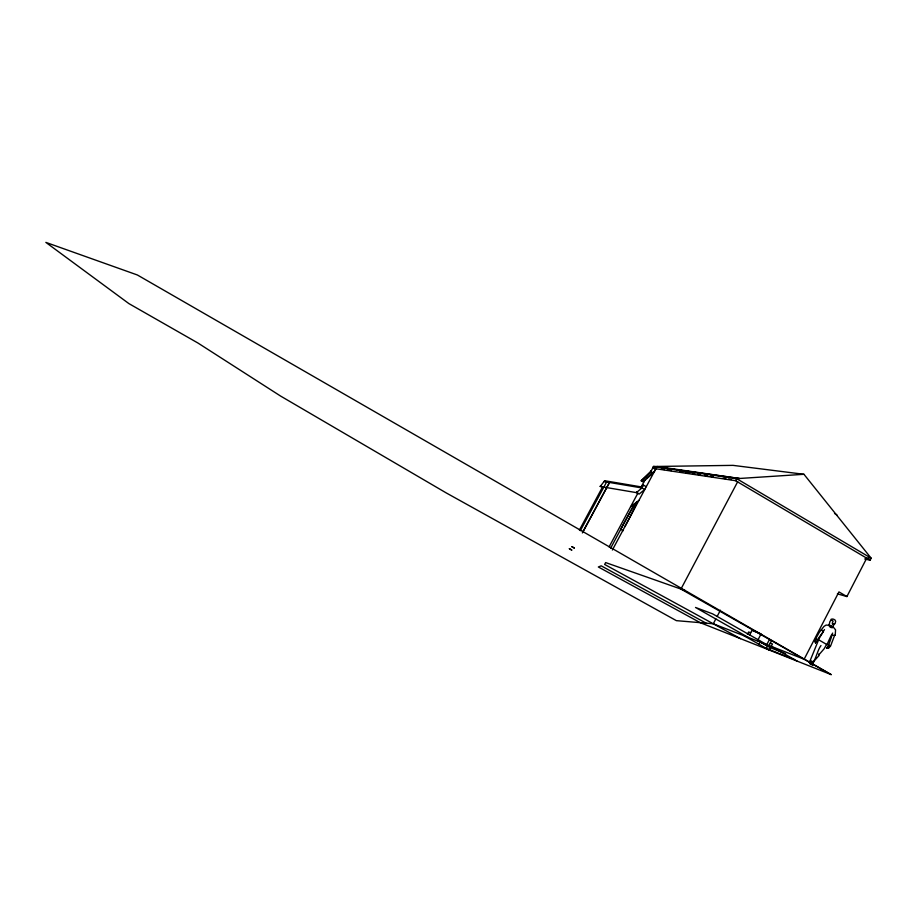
<?xml version="1.0" encoding="UTF-8"?>
<svg xmlns="http://www.w3.org/2000/svg" width="917" height="917" viewBox="0 0 917 917"><rect width="100%" height="100%" fill="white"/><g stroke="black" fill="none" stroke-linecap="round" stroke-linejoin="round"><path stroke-width="1.38" d="M809.573 662.945C808.725 660.698 812.817 660.114 812.531 662.533C810.892 663.656 811.935 665.146 809.894 663.77M831.478 625.554L826.114 625.062L823.982 626.391L819.179 632.524L815.649 638.828L817.368 639.802L815.522 643.012L815.27 640.845M812.003 663.369L811.316 662.051L809.551 662.063M813.001 664.859L812.519 663.449M824.475 629.578L818.411 639.676L827.019 644.628C836.969 621.772 829.071 644.869 827.627 646.886L828.647 645.992L826.504 647.975L828.945 647.287M834.63 635.332L830.504 646.221L828.693 644.926M833.232 624.637L833.404 625.245C834.161 628.649 829.289 628.156 828.968 625.199M811.751 664.321L811.877 661.57L809.562 661.856M820.967 645.557C817.23 650.382 815.752 661.031 811.602 663.599M818.64 639.768L809.814 661.444M826.676 644.307L824.2 648.697L819.007 654.681M868.101 557.662L870.118 560.184L735.583 480.691L652.595 468.266L653.534 466.501L733.015 465.366L803.945 474.295L871.15 558.189L870.118 560.184L864.685 558.98M837.393 593.861L846.907 596.554L866.783 558.052M657.053 466.524L739.411 478.491L653.534 466.501L650.394 472.484L641.201 480.76L643.7 482.113M768.996 645.511L771.495 640.708L769.271 639.86L766.772 644.651L712.612 613.863L695.51 607.455L748.283 637.441M785.605 653.695L770.291 647.677L769.088 649.981L744.134 635.813M747.412 634.3L748.627 631.985L750.714 632.787M749.498 635.114L751.929 630.46L761.087 633.911L758.015 639.814M758.967 644.238L760.159 641.923M706.124 623.17L601.185 565.835L598.354 566.981L700.256 622.677L831.169 674.614L137.378 274.985L45.85 242.386L128.907 303.607L197.923 343.015L280.556 396.041L446.212 492.91L676.368 620.649L713.288 623.778L715.868 618.86M717.163 616.396L720.395 610.241M737.669 481.769L680.953 589.069L831.169 674.614M735.583 480.691L736.649 478.663L803.945 474.295M612.384 550.005L656.113 468.289L652.595 468.266M636.834 491.799L636.398 492.624L600.211 486.491L600.646 485.666M609.094 546.922L637.934 493.048M641.292 486.801L645.499 478.926M646.256 486.663L643.436 485.127L641.923 487.959L636.398 492.624L639.115 494.091L644.743 489.483L641.923 487.959L604.234 481.585L604.704 480.726L642.381 487.099M610.607 548.228L634.346 503.903M579.418 530.06L602.687 486.709M580.335 530.679L606.504 482.182L609.415 482.674L582.375 532.926M582.903 531.814L609.415 482.674M653.89 472.404L650.394 472.484L651.322 470.765L641.201 480.76L644.64 480.542L653.89 472.404L656.113 468.289M830.343 645.843L829.461 647.436L826.698 647.987M831.513 635.126L832.682 633.074M829.22 647.562L828.062 648.181M600.211 486.491L604.704 480.726M815.866 638.943L814.961 640.433L815.488 642.92M646.531 478.009L651.7 473.436M640.639 487.523L643.436 485.127M630.575 506.803L638.931 500.361M832.625 624.5C836.075 622.666 830.951 625.062 832.544 622.391C834.573 620.351 830.412 619.388 829.885 621.634L829.037 625.222M833.404 625.245L835.135 623.491L835.662 621.29C835.467 618.631 829.782 618.253 830.997 620.328M653.534 466.501L736.649 478.663L871.15 558.189M661.684 469.114L664.481 469.527M667.267 469.94L671.45 470.559M679.806 471.808L682.592 472.221M685.377 472.633L689.561 473.252M692.346 473.676L695.143 474.089M697.929 474.502L700.714 474.914M704.898 475.533L707.683 475.946M710.469 476.359L713.254 476.783M723.009 478.227L725.794 478.64M728.591 479.052L731.376 479.476M832.258 627.698L829.014 625.417M685.297 590.594L605.656 562.58L604.635 564.448L740.489 638.645M770.246 643.115L772.481 643.975L771.231 646.382L797.125 661.111M713.288 623.778L804.14 659.22L838.94 591.912L846.907 596.554M794.282 659.495L766.348 648.434L767.552 646.13L759.803 641.35M831.581 635.16L835.215 635.332L835.559 629.83L833.094 626.85M812.554 665.169L811.224 664.435M623.205 530.714L620.706 529.361A27.304 1.192 -61.6 0 1 636.639 502.138A27.304 1.192 -61.6 0 1 624.832 526.702M757.694 640.524L770.291 647.677M834.516 513.474L836.946 514.93M817.368 639.802L823.271 631.698L821.368 629.715M812.886 663.69L814.319 660.744L819.064 655.552L818.652 654.004M569.365 548.733L571.738 550.028L569.365 548.733M571.807 546.658L574.271 548.011L571.807 546.658"/></g></svg>
